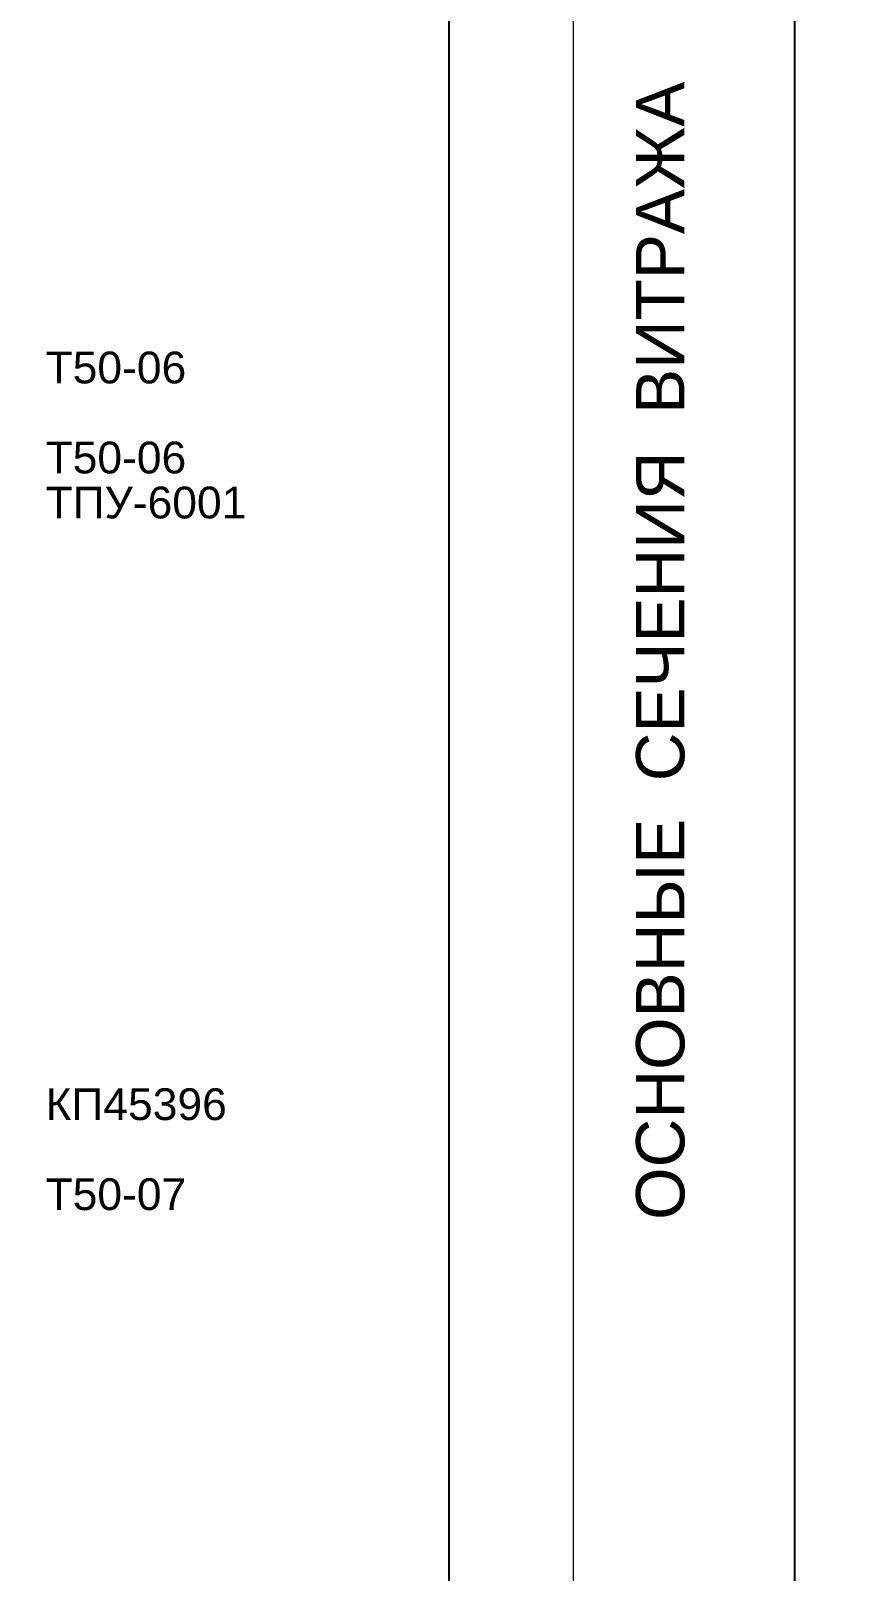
# Model space of a CAD drawing. Extents: x -37 to 8820, y -336 to 478.
# Drawn here: x 5614.8 to 5674, y 119.6 to 231.1 of the extents above; entities that cross this region are included whole.
import ezdxf
from ezdxf.enums import TextEntityAlignment as Align

# ---------------------------------------------------------------- set-up
doc = ezdxf.new("R2010")
doc.units = 0
doc.header["$LTSCALE"] = 5
doc.layers.add('Dimentions', color=5, linetype='CONTINUOUS', lineweight=15)
doc.layers.add('Текстовый', color=7, linetype='CONTINUOUS', lineweight=9)
doc.layers.add('Скрытые', color=14, linetype='CONTINUOUS', plot=False)
doc.styles.add('Каталожный', font='arial.ttf', dxfattribs={"height": 2.5})
doc.styles.add('Фирм', font='arial.ttf', dxfattribs={"height": 3.5})

msp = doc.modelspace()

# ---------------------------------------------------------------- linework, layer by layer
at = {"layer": 'Dimentions', "linetype": 'Continuous'}
msp.add_line((5654, 297), (5654, 0), dxfattribs=at)
at = {"layer": 'Скрытые', "linetype": 'Continuous'}
for points in [[(5460, 297), (5670, 297), (5670, 0), (5460, 0)], [(5880, 297), (5670, 297), (5670, 0), (5880, 0)], [(5480, 10), (5480, 287), (5645, 287), (5645, 10)]]:
    msp.add_lwpolyline(points, close=True, dxfattribs=at)

# ---------------------------------------------------------------- texts
at = {"layer": 'Текстовый', "style": 'Фирм'}
msp.add_text('ОСНОВНЫЕ  СЕЧЕНИЯ  ВИТРАЖА', height=3.5, rotation=90, dxfattribs=at).set_placement((5662.0431, 186.2205), align=Align.CENTER)
at = {"layer": 'Текстовый', "linetype": 'Continuous', "char_height": 2.5, "width": 14.402032, "attachment_point": 1, "line_spacing_factor": 0.85, "style": 'Каталожный'}
for s, insert in [('\\pxi-2,l2,r-2.0333,se1.0833,ql,t4;{\\H0.92x;Т50-06\\P\\PТ50-06\\PТПУ-6001}', (5615.8215, 207.8845)), ('\\pxi-2,l2,r-2.0333,se1.0833,ql,t4;{\\H0.92x;КП45396\\P\\PТ50-07}', (5615.8215, 154.5398))]:
    msp.add_mtext(s, dxfattribs=dict(at, insert=insert))

doc.saveas('drawing.dxf')
